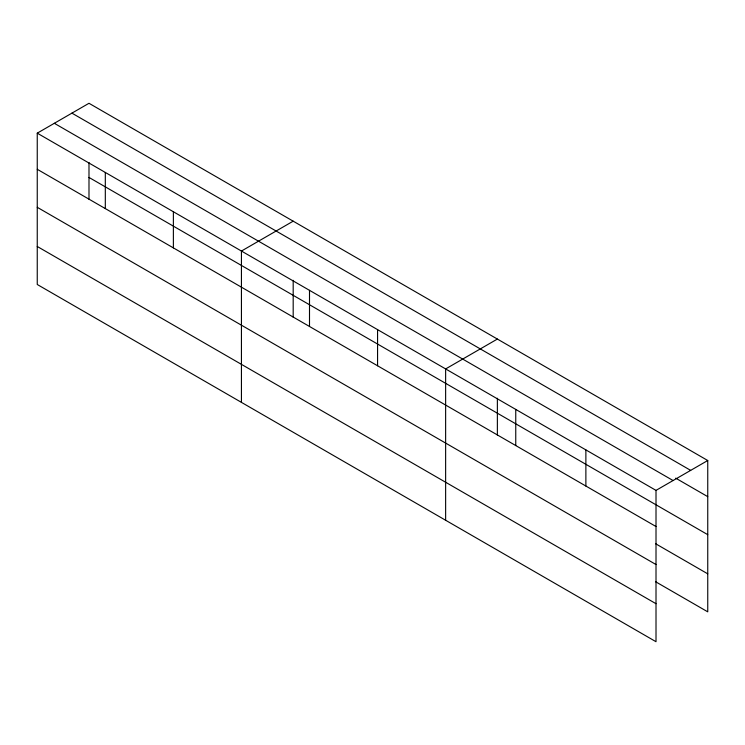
<?xml version="1.0" encoding="UTF-8"?>
<svg xmlns="http://www.w3.org/2000/svg" width="745" height="745" viewBox="0 0 745 745"><rect width="100%" height="100%" fill="white"/><g stroke="black" fill="none" stroke-linecap="round" stroke-linejoin="round"><path stroke-width="1.12" d="M293.185 280.344L293.185 317.202M497.371 398.23L497.371 435.099M656.01 564.542L656.01 490.387L37.25 133.159L37.25 284.488L656.01 641.715L656.01 564.542L37.25 207.306M655.656 581.771L707.75 611.841L707.75 460.512L88.99 103.285L37.25 133.159M293.185 221.172L241.436 251.046L241.436 402.375M497.371 339.059L445.631 368.933L445.631 520.261M656.01 490.387L707.75 460.512M71.92 113.138L690.671 470.374M675.696 478.15L707.75 496.654M54.329 123.298L673.08 480.534M88.99 177.431L707.75 534.668M37.25 169.292L656.01 526.529M655.656 543.757L707.75 573.836M37.25 246.474L656.01 603.711M585.877 449.906L585.877 486.047M515.754 409.415L515.754 445.557M377.566 329.635L377.566 365.776M309.501 290.336L309.501 326.478M173.38 211.748L173.38 247.889M105.315 172.449L105.315 208.591M88.99 162.457L88.99 199.315"/></g></svg>
